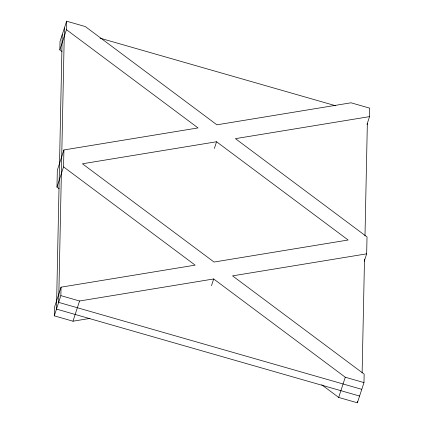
<?xml version="1.0" encoding="UTF-8"?>
<svg xmlns="http://www.w3.org/2000/svg" width="424" height="424" viewBox="0 0 424 424"><rect width="100%" height="100%" fill="white"/><g stroke="black" fill="none" stroke-linecap="round" stroke-linejoin="round"><path stroke-width="0.64" d="M89.904 318.424L72.976 321.207L54.277 315.843L54.458 307.379L61.04 287.17L195.157 265.138L63.563 166.881L63.918 149.953L198.035 127.921L66.436 29.664L66.616 21.2L85.314 26.564L216.908 124.82L351.024 102.793L369.723 108.157L369.543 116.621L366.951 124.582M59.1 188.675L56.975 187.09L57.33 170.162L63.918 149.953M61.973 51.458L59.848 49.873L60.028 41.409L66.616 21.2M62.227 34.662L56.477 309.096L359.584 396.053M64.416 27.947L58.666 302.376L361.773 389.338M54.277 315.843L60.865 295.634L61.04 287.17M321.71 384.759L338.686 397.436L357.384 402.8L357.416 401.496M362.123 372.802L364.502 259.064M364.99 235.919L367.343 123.501M357.384 402.8L363.972 382.591L364.152 374.127L232.553 275.865L366.67 253.838L367.025 236.91L235.426 138.653L369.543 116.621M59.848 49.873L66.436 29.664M56.975 187.09L63.563 166.881M72.976 321.207L79.564 300.998L213.68 278.966L345.274 377.228L363.972 382.591M214.358 148.49L216.553 141.754L348.146 240.011L214.035 262.037L82.436 163.781L216.553 141.754M211.486 285.702L213.68 278.966M364.274 261.189L366.67 253.838M338.686 397.436L345.274 377.228M100.075 38.176L335.686 105.767M60.865 295.634L79.564 300.998"/></g></svg>
